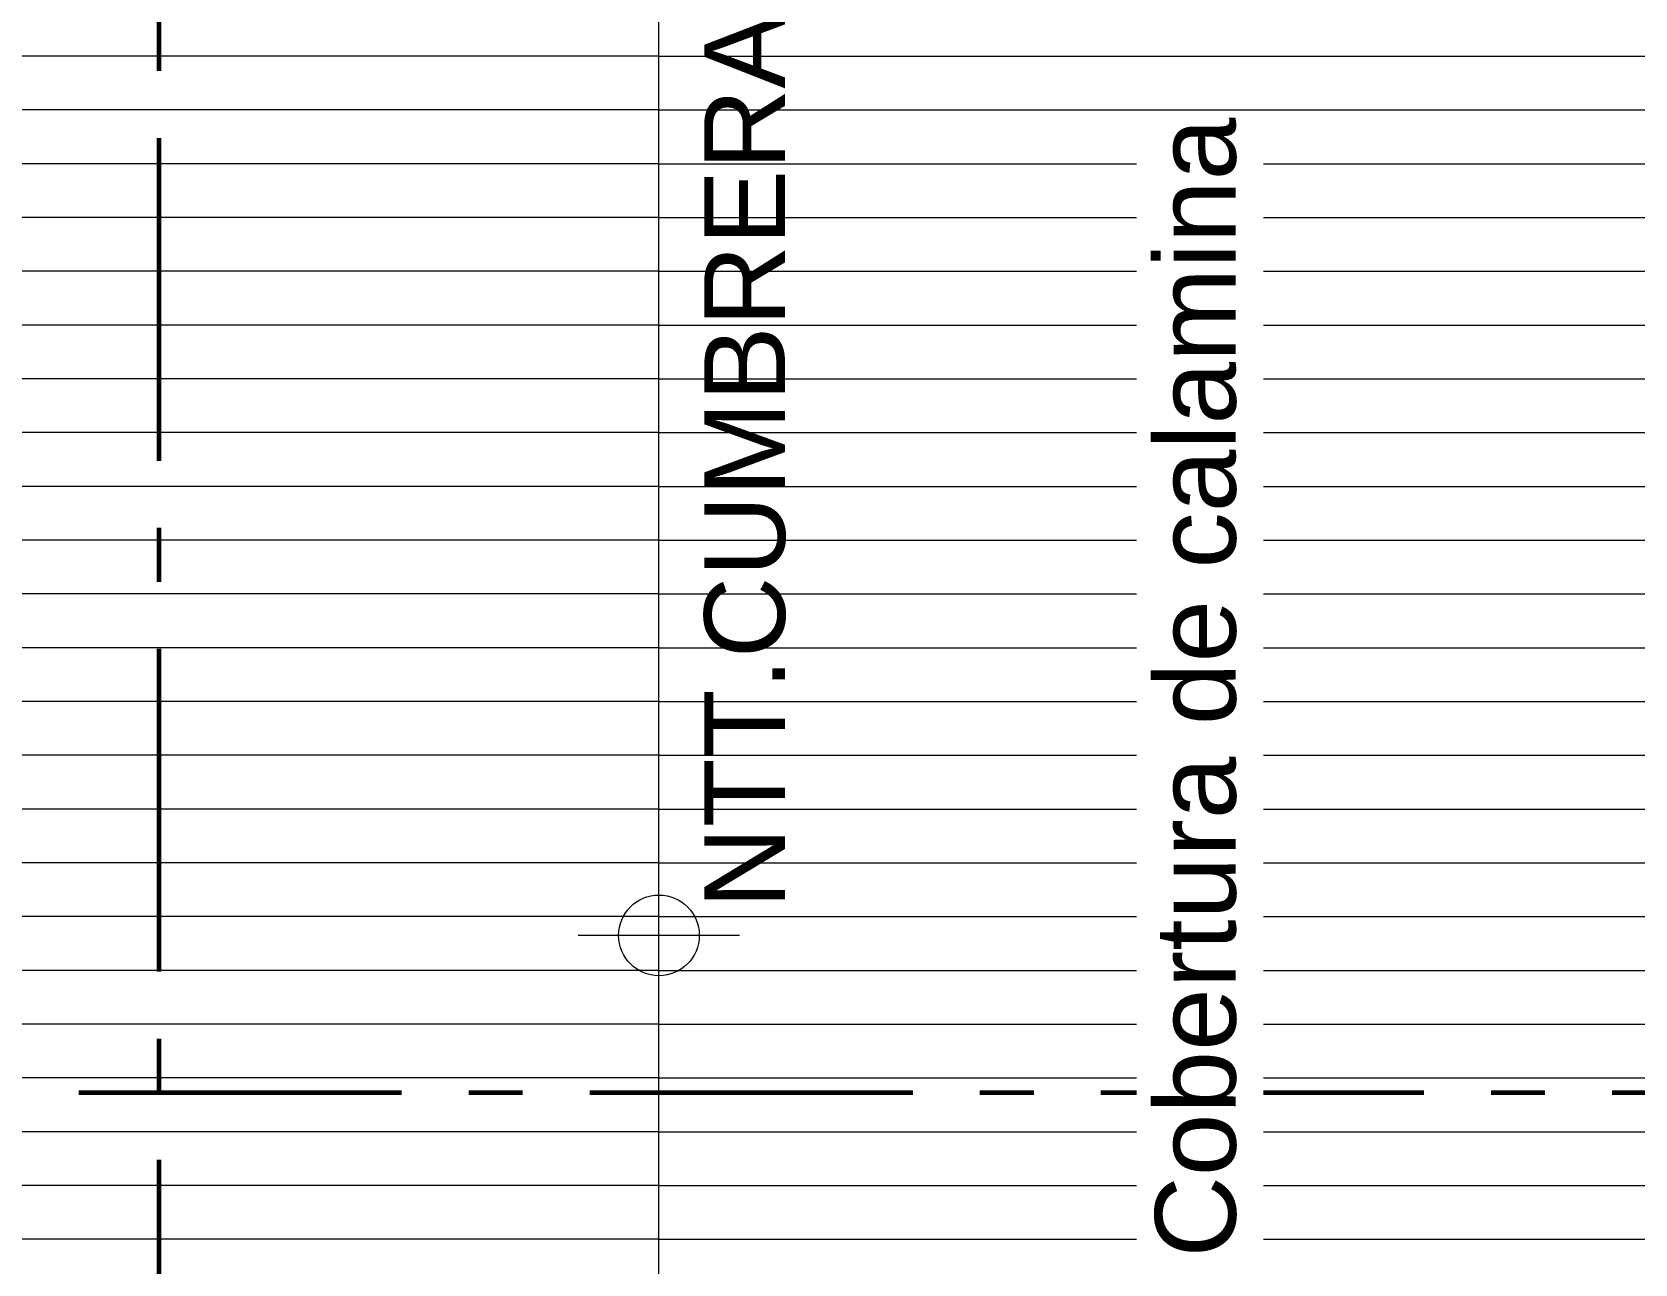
# Model space of a CAD drawing. Header units: metres. Extents: x 48 to 635, y -15 to 39.
# Drawn here: x 68.393 to 71.373, y 19.251 to 21.542 of the extents above; entities that cross this region are included whole.
import ezdxf

# ---------------------------------------------------------------- set-up
doc = ezdxf.new("R2010")
doc.units = ezdxf.units.M
doc.header["$MEASUREMENT"] = 0
doc.linetypes.add('Linea punta', pattern=[0.85, 0.6, -0.125, 0, -0.125])
doc.linetypes.add('Wipeout_Contour', pattern=[1, 0, -1])
for name, color, linetype in [('Annotation - Label', 7, 'Continuous'), ('Interior - Furniture', 7, 'Continuous'), ('Marker - Section', 7, 'Continuous'), ('Shell - Roof', 7, 'Continuous')]:
    doc.layers.add(name, color=color, linetype=linetype)
doc.styles.add('GENERATED_STYLE_1', font='')
doc.styles.get('GENERATED_STYLE_1').set_extended_font_data('Arial')

# ---------------------------------------------------------------- blocks, each defined once
blk = doc.blocks.new('*X21')
at = {"layer": 'Shell - Roof', "color": 23, "linetype": 'Continuous', "lineweight": 13, "true_color": 0xbf8080}
for p, q in [((68.4756, 21.4974), (68.2342, 21.4974)), ((68.4756, 21.4974), (68.2342, 21.4974)), ((68.7171, 21.4974), (68.4756, 21.4974)), ((68.7171, 21.4974), (68.4756, 21.4974)), ((68.9585, 21.4974), (68.7171, 21.4974)), ((68.9585, 21.4974), (68.7171, 21.4974)), ((69.1999, 21.4974), (68.9585, 21.4974)), ((69.1999, 21.4974), (68.9585, 21.4974)), ((69.4413, 21.4974), (69.1999, 21.4974)), ((69.4413, 21.4974), (69.1999, 21.4974)), ((69.5585, 21.4974), (69.4413, 21.4974)), ((69.5585, 21.4974), (69.4413, 21.4974)), ((68.4756, 21.3974), (68.2342, 21.3974)), ((68.4756, 21.3974), (68.2342, 21.3974)), ((68.7171, 21.3974), (68.4756, 21.3974)), ((68.7171, 21.3974), (68.4756, 21.3974)), ((68.9585, 21.3974), (68.7171, 21.3974)), ((68.9585, 21.3974), (68.7171, 21.3974)), ((69.1999, 21.3974), (68.9585, 21.3974)), ((69.1999, 21.3974), (68.9585, 21.3974)), ((69.4413, 21.3974), (69.1999, 21.3974)), ((69.4413, 21.3974), (69.1999, 21.3974)), ((69.5585, 21.3974), (69.4413, 21.3974)), ((69.5585, 21.3974), (69.4413, 21.3974)), ((68.4756, 21.2974), (68.2342, 21.2974)), ((68.4756, 21.2974), (68.2342, 21.2974)), ((68.7171, 21.2974), (68.4756, 21.2974)), ((68.7171, 21.2974), (68.4756, 21.2974)), ((68.9585, 21.2974), (68.7171, 21.2974)), ((68.9585, 21.2974), (68.7171, 21.2974)), ((69.1999, 21.2974), (68.9585, 21.2974)), ((69.1999, 21.2974), (68.9585, 21.2974)), ((69.4413, 21.2974), (69.1999, 21.2974)), ((69.4413, 21.2974), (69.1999, 21.2974)), ((69.5585, 21.2974), (69.4413, 21.2974)), ((69.5585, 21.2974), (69.4413, 21.2974)), ((68.4756, 21.1974), (68.2342, 21.1974)), ((68.4756, 21.1974), (68.2342, 21.1974)), ((68.7171, 21.1974), (68.4756, 21.1974)), ((68.7171, 21.1974), (68.4756, 21.1974)), ((68.9585, 21.1974), (68.7171, 21.1974)), ((68.9585, 21.1974), (68.7171, 21.1974)), ((69.1999, 21.1974), (68.9585, 21.1974)), ((69.1999, 21.1974), (68.9585, 21.1974)), ((69.4413, 21.1974), (69.1999, 21.1974)), ((69.4413, 21.1974), (69.1999, 21.1974)), ((69.5585, 21.1974), (69.4413, 21.1974)), ((69.5585, 21.1974), (69.4413, 21.1974)), ((68.4756, 21.0974), (68.2342, 21.0974)), ((68.4756, 21.0974), (68.2342, 21.0974)), ((68.7171, 21.0974), (68.4756, 21.0974)), ((68.7171, 21.0974), (68.4756, 21.0974)), ((68.9585, 21.0974), (68.7171, 21.0974)), ((68.9585, 21.0974), (68.7171, 21.0974)), ((69.1999, 21.0974), (68.9585, 21.0974)), ((69.1999, 21.0974), (68.9585, 21.0974)), ((69.4413, 21.0974), (69.1999, 21.0974)), ((69.4413, 21.0974), (69.1999, 21.0974)), ((69.5585, 21.0974), (69.4413, 21.0974)), ((69.5585, 21.0974), (69.4413, 21.0974)), ((68.4756, 20.9974), (68.2342, 20.9974)), ((68.4756, 20.9974), (68.2342, 20.9974)), ((68.7171, 20.9974), (68.4756, 20.9974)), ((68.7171, 20.9974), (68.4756, 20.9974)), ((68.9585, 20.9974), (68.7171, 20.9974)), ((68.9585, 20.9974), (68.7171, 20.9974)), ((69.1999, 20.9974), (68.9585, 20.9974)), ((69.1999, 20.9974), (68.9585, 20.9974)), ((69.4413, 20.9974), (69.1999, 20.9974)), ((69.4413, 20.9974), (69.1999, 20.9974)), ((69.5585, 20.9974), (69.4413, 20.9974)), ((69.5585, 20.9974), (69.4413, 20.9974)), ((68.4756, 20.8974), (68.2342, 20.8974)), ((68.4756, 20.8974), (68.2342, 20.8974)), ((68.7171, 20.8974), (68.4756, 20.8974)), ((68.7171, 20.8974), (68.4756, 20.8974)), ((68.9585, 20.8974), (68.7171, 20.8974)), ((68.9585, 20.8974), (68.7171, 20.8974)), ((69.1999, 20.8974), (68.9585, 20.8974)), ((69.1999, 20.8974), (68.9585, 20.8974)), ((69.4413, 20.8974), (69.1999, 20.8974)), ((69.4413, 20.8974), (69.1999, 20.8974)), ((69.5585, 20.8974), (69.4413, 20.8974)), ((69.5585, 20.8974), (69.4413, 20.8974)), ((68.4756, 20.7974), (68.2342, 20.7974)), ((68.4756, 20.7974), (68.2342, 20.7974)), ((68.7171, 20.7974), (68.4756, 20.7974)), ((68.7171, 20.7974), (68.4756, 20.7974)), ((68.9585, 20.7974), (68.7171, 20.7974)), ((68.9585, 20.7974), (68.7171, 20.7974)), ((69.1999, 20.7974), (68.9585, 20.7974)), ((69.1999, 20.7974), (68.9585, 20.7974)), ((69.4413, 20.7974), (69.1999, 20.7974)), ((69.4413, 20.7974), (69.1999, 20.7974)), ((69.5585, 20.7974), (69.4413, 20.7974)), ((69.5585, 20.7974), (69.4413, 20.7974)), ((68.4756, 20.6974), (68.2342, 20.6974)), ((68.4756, 20.6974), (68.2342, 20.6974)), ((68.7171, 20.6974), (68.4756, 20.6974)), ((68.7171, 20.6974), (68.4756, 20.6974)), ((68.9585, 20.6974), (68.7171, 20.6974)), ((68.9585, 20.6974), (68.7171, 20.6974)), ((69.1999, 20.6974), (68.9585, 20.6974)), ((69.1999, 20.6974), (68.9585, 20.6974)), ((69.4413, 20.6974), (69.1999, 20.6974)), ((69.4413, 20.6974), (69.1999, 20.6974)), ((69.5585, 20.6974), (69.4413, 20.6974)), ((69.5585, 20.6974), (69.4413, 20.6974)), ((68.4756, 20.5974), (68.2342, 20.5974)), ((68.4756, 20.5974), (68.2342, 20.5974)), ((68.7171, 20.5974), (68.4756, 20.5974)), ((68.7171, 20.5974), (68.4756, 20.5974)), ((68.9585, 20.5974), (68.7171, 20.5974)), ((68.9585, 20.5974), (68.7171, 20.5974)), ((69.1999, 20.5974), (68.9585, 20.5974)), ((69.1999, 20.5974), (68.9585, 20.5974)), ((69.4413, 20.5974), (69.1999, 20.5974)), ((69.4413, 20.5974), (69.1999, 20.5974)), ((69.5585, 20.5974), (69.4413, 20.5974)), ((69.5585, 20.5974), (69.4413, 20.5974)), ((68.4756, 20.4974), (68.2342, 20.4974)), ((68.4756, 20.4974), (68.2342, 20.4974)), ((68.7171, 20.4974), (68.4756, 20.4974)), ((68.7171, 20.4974), (68.4756, 20.4974)), ((68.9585, 20.4974), (68.7171, 20.4974)), ((68.9585, 20.4974), (68.7171, 20.4974)), ((69.1999, 20.4974), (68.9585, 20.4974)), ((69.1999, 20.4974), (68.9585, 20.4974)), ((69.4413, 20.4974), (69.1999, 20.4974)), ((69.4413, 20.4974), (69.1999, 20.4974)), ((69.5585, 20.4974), (69.4413, 20.4974)), ((69.5585, 20.4974), (69.4413, 20.4974)), ((68.4756, 20.3974), (68.2342, 20.3974)), ((68.4756, 20.3974), (68.2342, 20.3974)), ((68.7171, 20.3974), (68.4756, 20.3974)), ((68.7171, 20.3974), (68.4756, 20.3974)), ((68.9585, 20.3974), (68.7171, 20.3974)), ((68.9585, 20.3974), (68.7171, 20.3974)), ((69.1999, 20.3974), (68.9585, 20.3974)), ((69.1999, 20.3974), (68.9585, 20.3974)), ((69.4413, 20.3974), (69.1999, 20.3974)), ((69.4413, 20.3974), (69.1999, 20.3974)), ((69.5585, 20.3974), (69.4413, 20.3974)), ((69.5585, 20.3974), (69.4413, 20.3974)), ((68.4756, 20.2974), (68.2342, 20.2974)), ((68.4756, 20.2974), (68.2342, 20.2974)), ((68.7171, 20.2974), (68.4756, 20.2974)), ((68.7171, 20.2974), (68.4756, 20.2974)), ((68.9585, 20.2974), (68.7171, 20.2974)), ((68.9585, 20.2974), (68.7171, 20.2974)), ((69.1999, 20.2974), (68.9585, 20.2974)), ((69.1999, 20.2974), (68.9585, 20.2974)), ((69.4413, 20.2974), (69.1999, 20.2974)), ((69.4413, 20.2974), (69.1999, 20.2974)), ((69.5585, 20.2974), (69.4413, 20.2974)), ((69.5585, 20.2974), (69.4413, 20.2974)), ((68.4756, 20.1974), (68.2342, 20.1974)), ((68.4756, 20.1974), (68.2342, 20.1974)), ((68.7171, 20.1974), (68.4756, 20.1974)), ((68.7171, 20.1974), (68.4756, 20.1974)), ((68.9585, 20.1974), (68.7171, 20.1974)), ((68.9585, 20.1974), (68.7171, 20.1974)), ((69.1999, 20.1974), (68.9585, 20.1974)), ((69.1999, 20.1974), (68.9585, 20.1974)), ((69.4413, 20.1974), (69.1999, 20.1974)), ((69.4413, 20.1974), (69.1999, 20.1974)), ((69.5585, 20.1974), (69.4413, 20.1974)), ((69.5585, 20.1974), (69.4413, 20.1974)), ((68.4756, 20.0974), (68.2342, 20.0974)), ((68.4756, 20.0974), (68.2342, 20.0974)), ((68.7171, 20.0974), (68.4756, 20.0974)), ((68.7171, 20.0974), (68.4756, 20.0974)), ((68.9585, 20.0974), (68.7171, 20.0974)), ((68.9585, 20.0974), (68.7171, 20.0974)), ((69.1999, 20.0974), (68.9585, 20.0974)), ((69.1999, 20.0974), (68.9585, 20.0974)), ((69.4413, 20.0974), (69.1999, 20.0974)), ((69.4413, 20.0974), (69.1999, 20.0974)), ((69.5585, 20.0974), (69.4413, 20.0974)), ((69.5585, 20.0974), (69.4413, 20.0974)), ((68.4756, 19.9974), (68.2342, 19.9974)), ((68.4756, 19.9974), (68.2342, 19.9974)), ((68.7171, 19.9974), (68.4756, 19.9974)), ((68.7171, 19.9974), (68.4756, 19.9974)), ((68.9585, 19.9974), (68.7171, 19.9974)), ((68.9585, 19.9974), (68.7171, 19.9974)), ((69.1999, 19.9974), (68.9585, 19.9974)), ((69.1999, 19.9974), (68.9585, 19.9974)), ((69.4413, 19.9974), (69.1999, 19.9974)), ((69.4413, 19.9974), (69.1999, 19.9974)), ((69.5585, 19.9974), (69.4413, 19.9974)), ((69.5585, 19.9974), (69.4413, 19.9974)), ((68.4756, 19.8974), (68.2342, 19.8974)), ((68.4756, 19.8974), (68.2342, 19.8974)), ((68.7171, 19.8974), (68.4756, 19.8974)), ((68.7171, 19.8974), (68.4756, 19.8974)), ((68.9585, 19.8974), (68.7171, 19.8974)), ((68.9585, 19.8974), (68.7171, 19.8974)), ((69.1999, 19.8974), (68.9585, 19.8974)), ((69.1999, 19.8974), (68.9585, 19.8974)), ((69.4413, 19.8974), (69.1999, 19.8974)), ((69.4413, 19.8974), (69.1999, 19.8974)), ((69.5585, 19.8974), (69.4413, 19.8974)), ((69.5585, 19.8974), (69.4413, 19.8974)), ((68.4756, 19.7974), (68.2342, 19.7974)), ((68.4756, 19.7974), (68.2342, 19.7974)), ((68.7171, 19.7974), (68.4756, 19.7974)), ((68.7171, 19.7974), (68.4756, 19.7974)), ((68.9585, 19.7974), (68.7171, 19.7974)), ((68.9585, 19.7974), (68.7171, 19.7974)), ((69.1999, 19.7974), (68.9585, 19.7974)), ((69.1999, 19.7974), (68.9585, 19.7974)), ((69.4413, 19.7974), (69.1999, 19.7974)), ((69.4413, 19.7974), (69.1999, 19.7974)), ((69.5585, 19.7974), (69.4413, 19.7974)), ((69.5585, 19.7974), (69.4413, 19.7974)), ((68.4756, 19.6974), (68.2342, 19.6974)), ((68.4756, 19.6974), (68.2342, 19.6974)), ((68.7171, 19.6974), (68.4756, 19.6974)), ((68.7171, 19.6974), (68.4756, 19.6974)), ((68.9585, 19.6974), (68.7171, 19.6974)), ((68.9585, 19.6974), (68.7171, 19.6974)), ((69.1999, 19.6974), (68.9585, 19.6974)), ((69.1999, 19.6974), (68.9585, 19.6974)), ((69.4413, 19.6974), (69.1999, 19.6974)), ((69.4413, 19.6974), (69.1999, 19.6974)), ((69.5585, 19.6974), (69.4413, 19.6974)), ((69.5585, 19.6974), (69.4413, 19.6974)), ((68.4756, 19.5974), (68.2342, 19.5974)), ((68.4756, 19.5974), (68.2342, 19.5974)), ((68.7171, 19.5974), (68.4756, 19.5974)), ((68.7171, 19.5974), (68.4756, 19.5974)), ((68.9585, 19.5974), (68.7171, 19.5974)), ((68.9585, 19.5974), (68.7171, 19.5974)), ((69.1999, 19.5974), (68.9585, 19.5974)), ((69.1999, 19.5974), (68.9585, 19.5974)), ((69.4413, 19.5974), (69.1999, 19.5974)), ((69.4413, 19.5974), (69.1999, 19.5974)), ((69.5585, 19.5974), (69.4413, 19.5974)), ((69.5585, 19.5974), (69.4413, 19.5974)), ((68.4756, 19.4974), (68.2342, 19.4974)), ((68.4756, 19.4974), (68.2342, 19.4974)), ((68.7171, 19.4974), (68.4756, 19.4974)), ((68.7171, 19.4974), (68.4756, 19.4974)), ((68.9585, 19.4974), (68.7171, 19.4974)), ((68.9585, 19.4974), (68.7171, 19.4974)), ((69.1999, 19.4974), (68.9585, 19.4974)), ((69.1999, 19.4974), (68.9585, 19.4974)), ((69.4413, 19.4974), (69.1999, 19.4974)), ((69.4413, 19.4974), (69.1999, 19.4974)), ((69.5585, 19.4974), (69.4413, 19.4974)), ((69.5585, 19.4974), (69.4413, 19.4974)), ((68.4756, 19.3974), (68.2342, 19.3974)), ((68.4756, 19.3974), (68.2342, 19.3974)), ((68.7171, 19.3974), (68.4756, 19.3974)), ((68.7171, 19.3974), (68.4756, 19.3974)), ((68.9585, 19.3974), (68.7171, 19.3974)), ((68.9585, 19.3974), (68.7171, 19.3974)), ((69.1999, 19.3974), (68.9585, 19.3974)), ((69.1999, 19.3974), (68.9585, 19.3974)), ((69.4413, 19.3974), (69.1999, 19.3974)), ((69.4413, 19.3974), (69.1999, 19.3974)), ((69.5585, 19.3974), (69.4413, 19.3974)), ((69.5585, 19.3974), (69.4413, 19.3974)), ((68.4756, 19.2974), (68.2342, 19.2974)), ((68.4756, 19.2974), (68.2342, 19.2974)), ((68.7171, 19.2974), (68.4756, 19.2974)), ((68.7171, 19.2974), (68.4756, 19.2974)), ((68.9585, 19.2974), (68.7171, 19.2974)), ((68.9585, 19.2974), (68.7171, 19.2974)), ((69.1999, 19.2974), (68.9585, 19.2974)), ((69.1999, 19.2974), (68.9585, 19.2974)), ((69.4413, 19.2974), (69.1999, 19.2974)), ((69.4413, 19.2974), (69.1999, 19.2974)), ((69.5585, 19.2974), (69.4413, 19.2974)), ((69.5585, 19.2974), (69.4413, 19.2974))]:
    blk.add_line(p, q, dxfattribs=at)
blk = doc.blocks.new('*X22')
at = {"layer": 'Shell - Roof', "color": 23, "linetype": 'Continuous', "lineweight": 13, "true_color": 0xbf8080}
for p, q in [((69.5585, 21.4974), (69.6827, 21.4974)), ((69.5585, 21.4974), (69.6827, 21.4974)), ((69.6827, 21.4974), (69.9242, 21.4974)), ((69.6827, 21.4974), (69.9242, 21.4974)), ((69.9242, 21.4974), (70.1656, 21.4974)), ((69.9242, 21.4974), (70.1656, 21.4974)), ((70.1656, 21.4974), (70.407, 21.4974)), ((70.1656, 21.4974), (70.407, 21.4974)), ((70.407, 21.4974), (70.6484, 21.4974)), ((70.407, 21.4974), (70.6484, 21.4974)), ((70.6484, 21.4974), (70.8898, 21.4974)), ((70.6484, 21.4974), (70.8898, 21.4974)), ((70.8898, 21.4974), (71.1313, 21.4974)), ((70.8898, 21.4974), (71.1313, 21.4974)), ((71.1313, 21.4974), (71.3727, 21.4974)), ((71.1313, 21.4974), (71.3727, 21.4974)), ((71.3727, 21.4974), (71.6141, 21.4974)), ((71.3727, 21.4974), (71.6141, 21.4974)), ((69.5585, 21.3974), (69.6827, 21.3974)), ((69.5585, 21.3974), (69.6827, 21.3974)), ((69.6827, 21.3974), (69.9242, 21.3974)), ((69.6827, 21.3974), (69.9242, 21.3974)), ((69.9242, 21.3974), (70.1656, 21.3974)), ((69.9242, 21.3974), (70.1656, 21.3974)), ((70.1656, 21.3974), (70.407, 21.3974)), ((70.1656, 21.3974), (70.407, 21.3974)), ((70.407, 21.3974), (70.6484, 21.3974)), ((70.407, 21.3974), (70.6484, 21.3974)), ((70.6484, 21.3974), (70.8898, 21.3974)), ((70.6484, 21.3974), (70.8898, 21.3974)), ((70.8898, 21.3974), (71.1313, 21.3974)), ((70.8898, 21.3974), (71.1313, 21.3974)), ((71.1313, 21.3974), (71.3727, 21.3974)), ((71.1313, 21.3974), (71.3727, 21.3974)), ((71.3727, 21.3974), (71.6141, 21.3974)), ((71.3727, 21.3974), (71.6141, 21.3974)), ((69.5585, 21.2974), (69.6827, 21.2974)), ((69.5585, 21.2974), (69.6827, 21.2974)), ((69.6827, 21.2974), (69.9242, 21.2974)), ((69.6827, 21.2974), (69.9242, 21.2974)), ((69.9242, 21.2974), (70.1656, 21.2974)), ((69.9242, 21.2974), (70.1656, 21.2974)), ((70.1656, 21.2974), (70.407, 21.2974)), ((70.1656, 21.2974), (70.407, 21.2974)), ((70.407, 21.2974), (70.6484, 21.2974)), ((70.407, 21.2974), (70.6484, 21.2974)), ((70.6484, 21.2974), (70.8898, 21.2974)), ((70.6484, 21.2974), (70.8898, 21.2974)), ((70.8898, 21.2974), (71.1313, 21.2974)), ((70.8898, 21.2974), (71.1313, 21.2974)), ((71.1313, 21.2974), (71.3727, 21.2974)), ((71.1313, 21.2974), (71.3727, 21.2974)), ((71.3727, 21.2974), (71.6141, 21.2974)), ((71.3727, 21.2974), (71.6141, 21.2974)), ((69.5585, 21.1974), (69.6827, 21.1974)), ((69.5585, 21.1974), (69.6827, 21.1974)), ((69.6827, 21.1974), (69.9242, 21.1974)), ((69.6827, 21.1974), (69.9242, 21.1974)), ((69.9242, 21.1974), (70.1656, 21.1974)), ((69.9242, 21.1974), (70.1656, 21.1974)), ((70.1656, 21.1974), (70.407, 21.1974)), ((70.1656, 21.1974), (70.407, 21.1974)), ((70.407, 21.1974), (70.6484, 21.1974)), ((70.407, 21.1974), (70.6484, 21.1974)), ((70.6484, 21.1974), (70.8898, 21.1974)), ((70.6484, 21.1974), (70.8898, 21.1974)), ((70.8898, 21.1974), (71.1313, 21.1974)), ((70.8898, 21.1974), (71.1313, 21.1974)), ((71.1313, 21.1974), (71.3727, 21.1974)), ((71.1313, 21.1974), (71.3727, 21.1974)), ((71.3727, 21.1974), (71.6141, 21.1974)), ((71.3727, 21.1974), (71.6141, 21.1974)), ((69.5585, 21.0974), (69.6827, 21.0974)), ((69.5585, 21.0974), (69.6827, 21.0974)), ((69.6827, 21.0974), (69.9242, 21.0974)), ((69.6827, 21.0974), (69.9242, 21.0974)), ((69.9242, 21.0974), (70.1656, 21.0974)), ((69.9242, 21.0974), (70.1656, 21.0974)), ((70.1656, 21.0974), (70.407, 21.0974)), ((70.1656, 21.0974), (70.407, 21.0974)), ((70.407, 21.0974), (70.6484, 21.0974)), ((70.407, 21.0974), (70.6484, 21.0974)), ((70.6484, 21.0974), (70.8898, 21.0974)), ((70.6484, 21.0974), (70.8898, 21.0974)), ((70.8898, 21.0974), (71.1313, 21.0974)), ((70.8898, 21.0974), (71.1313, 21.0974)), ((71.1313, 21.0974), (71.3727, 21.0974)), ((71.1313, 21.0974), (71.3727, 21.0974)), ((71.3727, 21.0974), (71.6141, 21.0974)), ((71.3727, 21.0974), (71.6141, 21.0974)), ((69.5585, 20.9974), (69.6827, 20.9974)), ((69.5585, 20.9974), (69.6827, 20.9974)), ((69.6827, 20.9974), (69.9242, 20.9974)), ((69.6827, 20.9974), (69.9242, 20.9974)), ((69.9242, 20.9974), (70.1656, 20.9974)), ((69.9242, 20.9974), (70.1656, 20.9974)), ((70.1656, 20.9974), (70.407, 20.9974)), ((70.1656, 20.9974), (70.407, 20.9974)), ((70.407, 20.9974), (70.6484, 20.9974)), ((70.407, 20.9974), (70.6484, 20.9974)), ((70.6484, 20.9974), (70.8898, 20.9974)), ((70.6484, 20.9974), (70.8898, 20.9974)), ((70.8898, 20.9974), (71.1313, 20.9974)), ((70.8898, 20.9974), (71.1313, 20.9974)), ((71.1313, 20.9974), (71.3727, 20.9974)), ((71.1313, 20.9974), (71.3727, 20.9974)), ((71.3727, 20.9974), (71.6141, 20.9974)), ((71.3727, 20.9974), (71.6141, 20.9974)), ((69.5585, 20.8974), (69.6827, 20.8974)), ((69.5585, 20.8974), (69.6827, 20.8974)), ((69.6827, 20.8974), (69.9242, 20.8974)), ((69.6827, 20.8974), (69.9242, 20.8974)), ((69.9242, 20.8974), (70.1656, 20.8974)), ((69.9242, 20.8974), (70.1656, 20.8974)), ((70.1656, 20.8974), (70.407, 20.8974)), ((70.1656, 20.8974), (70.407, 20.8974)), ((70.407, 20.8974), (70.6484, 20.8974)), ((70.407, 20.8974), (70.6484, 20.8974)), ((70.6484, 20.8974), (70.8898, 20.8974)), ((70.6484, 20.8974), (70.8898, 20.8974)), ((70.8898, 20.8974), (71.1313, 20.8974)), ((70.8898, 20.8974), (71.1313, 20.8974)), ((71.1313, 20.8974), (71.3727, 20.8974)), ((71.1313, 20.8974), (71.3727, 20.8974)), ((71.3727, 20.8974), (71.6141, 20.8974)), ((71.3727, 20.8974), (71.6141, 20.8974)), ((69.5585, 20.7974), (69.6827, 20.7974)), ((69.5585, 20.7974), (69.6827, 20.7974)), ((69.6827, 20.7974), (69.9242, 20.7974)), ((69.6827, 20.7974), (69.9242, 20.7974)), ((69.9242, 20.7974), (70.1656, 20.7974)), ((69.9242, 20.7974), (70.1656, 20.7974)), ((70.1656, 20.7974), (70.407, 20.7974)), ((70.1656, 20.7974), (70.407, 20.7974)), ((70.407, 20.7974), (70.6484, 20.7974)), ((70.407, 20.7974), (70.6484, 20.7974)), ((70.6484, 20.7974), (70.8898, 20.7974)), ((70.6484, 20.7974), (70.8898, 20.7974)), ((70.8898, 20.7974), (71.1313, 20.7974)), ((70.8898, 20.7974), (71.1313, 20.7974)), ((71.1313, 20.7974), (71.3727, 20.7974)), ((71.1313, 20.7974), (71.3727, 20.7974)), ((71.3727, 20.7974), (71.6141, 20.7974)), ((71.3727, 20.7974), (71.6141, 20.7974)), ((69.5585, 20.6974), (69.6827, 20.6974)), ((69.5585, 20.6974), (69.6827, 20.6974)), ((69.6827, 20.6974), (69.9242, 20.6974)), ((69.6827, 20.6974), (69.9242, 20.6974)), ((69.9242, 20.6974), (70.1656, 20.6974)), ((69.9242, 20.6974), (70.1656, 20.6974)), ((70.1656, 20.6974), (70.407, 20.6974)), ((70.1656, 20.6974), (70.407, 20.6974)), ((70.407, 20.6974), (70.6484, 20.6974)), ((70.407, 20.6974), (70.6484, 20.6974)), ((70.6484, 20.6974), (70.8898, 20.6974)), ((70.6484, 20.6974), (70.8898, 20.6974)), ((70.8898, 20.6974), (71.1313, 20.6974)), ((70.8898, 20.6974), (71.1313, 20.6974)), ((71.1313, 20.6974), (71.3727, 20.6974)), ((71.1313, 20.6974), (71.3727, 20.6974)), ((71.3727, 20.6974), (71.6141, 20.6974)), ((71.3727, 20.6974), (71.6141, 20.6974)), ((69.5585, 20.5974), (69.6827, 20.5974)), ((69.5585, 20.5974), (69.6827, 20.5974)), ((69.6827, 20.5974), (69.9242, 20.5974)), ((69.6827, 20.5974), (69.9242, 20.5974)), ((69.9242, 20.5974), (70.1656, 20.5974)), ((69.9242, 20.5974), (70.1656, 20.5974)), ((70.1656, 20.5974), (70.407, 20.5974)), ((70.1656, 20.5974), (70.407, 20.5974)), ((70.407, 20.5974), (70.6484, 20.5974)), ((70.407, 20.5974), (70.6484, 20.5974)), ((70.6484, 20.5974), (70.8898, 20.5974)), ((70.6484, 20.5974), (70.8898, 20.5974)), ((70.8898, 20.5974), (71.1313, 20.5974)), ((70.8898, 20.5974), (71.1313, 20.5974)), ((71.1313, 20.5974), (71.3727, 20.5974)), ((71.1313, 20.5974), (71.3727, 20.5974)), ((71.3727, 20.5974), (71.6141, 20.5974)), ((71.3727, 20.5974), (71.6141, 20.5974)), ((69.5585, 20.4974), (69.6827, 20.4974)), ((69.5585, 20.4974), (69.6827, 20.4974)), ((69.6827, 20.4974), (69.9242, 20.4974)), ((69.6827, 20.4974), (69.9242, 20.4974)), ((69.9242, 20.4974), (70.1656, 20.4974)), ((69.9242, 20.4974), (70.1656, 20.4974)), ((70.1656, 20.4974), (70.407, 20.4974)), ((70.1656, 20.4974), (70.407, 20.4974)), ((70.407, 20.4974), (70.6484, 20.4974)), ((70.407, 20.4974), (70.6484, 20.4974)), ((70.6484, 20.4974), (70.8898, 20.4974)), ((70.6484, 20.4974), (70.8898, 20.4974)), ((70.8898, 20.4974), (71.1313, 20.4974)), ((70.8898, 20.4974), (71.1313, 20.4974)), ((71.1313, 20.4974), (71.3727, 20.4974)), ((71.1313, 20.4974), (71.3727, 20.4974)), ((71.3727, 20.4974), (71.6141, 20.4974)), ((71.3727, 20.4974), (71.6141, 20.4974)), ((69.5585, 20.3974), (69.6827, 20.3974)), ((69.5585, 20.3974), (69.6827, 20.3974)), ((69.6827, 20.3974), (69.9242, 20.3974)), ((69.6827, 20.3974), (69.9242, 20.3974)), ((69.9242, 20.3974), (70.1656, 20.3974)), ((69.9242, 20.3974), (70.1656, 20.3974)), ((70.1656, 20.3974), (70.407, 20.3974)), ((70.1656, 20.3974), (70.407, 20.3974)), ((70.407, 20.3974), (70.6484, 20.3974)), ((70.407, 20.3974), (70.6484, 20.3974)), ((70.6484, 20.3974), (70.8898, 20.3974)), ((70.6484, 20.3974), (70.8898, 20.3974)), ((70.8898, 20.3974), (71.1313, 20.3974)), ((70.8898, 20.3974), (71.1313, 20.3974)), ((71.1313, 20.3974), (71.3727, 20.3974)), ((71.1313, 20.3974), (71.3727, 20.3974)), ((71.3727, 20.3974), (71.6141, 20.3974)), ((71.3727, 20.3974), (71.6141, 20.3974)), ((69.5585, 20.2974), (69.6827, 20.2974)), ((69.5585, 20.2974), (69.6827, 20.2974)), ((69.6827, 20.2974), (69.9242, 20.2974)), ((69.6827, 20.2974), (69.9242, 20.2974)), ((69.9242, 20.2974), (70.1656, 20.2974)), ((69.9242, 20.2974), (70.1656, 20.2974)), ((70.1656, 20.2974), (70.407, 20.2974)), ((70.1656, 20.2974), (70.407, 20.2974)), ((70.407, 20.2974), (70.6484, 20.2974)), ((70.407, 20.2974), (70.6484, 20.2974)), ((70.6484, 20.2974), (70.8898, 20.2974)), ((70.6484, 20.2974), (70.8898, 20.2974)), ((70.8898, 20.2974), (71.1313, 20.2974)), ((70.8898, 20.2974), (71.1313, 20.2974)), ((71.1313, 20.2974), (71.3727, 20.2974)), ((71.1313, 20.2974), (71.3727, 20.2974)), ((71.3727, 20.2974), (71.6141, 20.2974)), ((71.3727, 20.2974), (71.6141, 20.2974)), ((69.5585, 20.1974), (69.6827, 20.1974)), ((69.5585, 20.1974), (69.6827, 20.1974)), ((69.6827, 20.1974), (69.9242, 20.1974)), ((69.6827, 20.1974), (69.9242, 20.1974)), ((69.9242, 20.1974), (70.1656, 20.1974)), ((69.9242, 20.1974), (70.1656, 20.1974)), ((70.1656, 20.1974), (70.407, 20.1974)), ((70.1656, 20.1974), (70.407, 20.1974)), ((70.407, 20.1974), (70.6484, 20.1974)), ((70.407, 20.1974), (70.6484, 20.1974)), ((70.6484, 20.1974), (70.8898, 20.1974)), ((70.6484, 20.1974), (70.8898, 20.1974)), ((70.8898, 20.1974), (71.1313, 20.1974)), ((70.8898, 20.1974), (71.1313, 20.1974)), ((71.1313, 20.1974), (71.3727, 20.1974)), ((71.1313, 20.1974), (71.3727, 20.1974)), ((71.3727, 20.1974), (71.6141, 20.1974)), ((71.3727, 20.1974), (71.6141, 20.1974)), ((69.5585, 20.0974), (69.6827, 20.0974)), ((69.5585, 20.0974), (69.6827, 20.0974)), ((69.6827, 20.0974), (69.9242, 20.0974)), ((69.6827, 20.0974), (69.9242, 20.0974)), ((69.9242, 20.0974), (70.1656, 20.0974)), ((69.9242, 20.0974), (70.1656, 20.0974)), ((70.1656, 20.0974), (70.407, 20.0974)), ((70.1656, 20.0974), (70.407, 20.0974)), ((70.407, 20.0974), (70.6484, 20.0974)), ((70.407, 20.0974), (70.6484, 20.0974)), ((70.6484, 20.0974), (70.8898, 20.0974)), ((70.6484, 20.0974), (70.8898, 20.0974)), ((70.8898, 20.0974), (71.1313, 20.0974)), ((70.8898, 20.0974), (71.1313, 20.0974)), ((71.1313, 20.0974), (71.3727, 20.0974)), ((71.1313, 20.0974), (71.3727, 20.0974)), ((71.3727, 20.0974), (71.6141, 20.0974)), ((71.3727, 20.0974), (71.6141, 20.0974)), ((69.5585, 19.9974), (69.6827, 19.9974)), ((69.5585, 19.9974), (69.6827, 19.9974)), ((69.6827, 19.9974), (69.9242, 19.9974)), ((69.6827, 19.9974), (69.9242, 19.9974)), ((69.9242, 19.9974), (70.1656, 19.9974)), ((69.9242, 19.9974), (70.1656, 19.9974)), ((70.1656, 19.9974), (70.407, 19.9974)), ((70.1656, 19.9974), (70.407, 19.9974)), ((70.407, 19.9974), (70.6484, 19.9974)), ((70.407, 19.9974), (70.6484, 19.9974)), ((70.6484, 19.9974), (70.8898, 19.9974)), ((70.6484, 19.9974), (70.8898, 19.9974)), ((70.8898, 19.9974), (71.1313, 19.9974)), ((70.8898, 19.9974), (71.1313, 19.9974)), ((71.1313, 19.9974), (71.3727, 19.9974)), ((71.1313, 19.9974), (71.3727, 19.9974)), ((71.3727, 19.9974), (71.6141, 19.9974)), ((71.3727, 19.9974), (71.6141, 19.9974)), ((69.5585, 19.8974), (69.6827, 19.8974)), ((69.5585, 19.8974), (69.6827, 19.8974)), ((69.6827, 19.8974), (69.9242, 19.8974)), ((69.6827, 19.8974), (69.9242, 19.8974)), ((69.9242, 19.8974), (70.1656, 19.8974)), ((69.9242, 19.8974), (70.1656, 19.8974)), ((70.1656, 19.8974), (70.407, 19.8974)), ((70.1656, 19.8974), (70.407, 19.8974)), ((70.407, 19.8974), (70.6484, 19.8974)), ((70.407, 19.8974), (70.6484, 19.8974)), ((70.6484, 19.8974), (70.8898, 19.8974)), ((70.6484, 19.8974), (70.8898, 19.8974)), ((70.8898, 19.8974), (71.1313, 19.8974)), ((70.8898, 19.8974), (71.1313, 19.8974)), ((71.1313, 19.8974), (71.3727, 19.8974)), ((71.1313, 19.8974), (71.3727, 19.8974)), ((71.3727, 19.8974), (71.6141, 19.8974)), ((71.3727, 19.8974), (71.6141, 19.8974)), ((69.5585, 19.7974), (69.6827, 19.7974)), ((69.5585, 19.7974), (69.6827, 19.7974)), ((69.6827, 19.7974), (69.9242, 19.7974)), ((69.6827, 19.7974), (69.9242, 19.7974)), ((69.9242, 19.7974), (70.1656, 19.7974)), ((69.9242, 19.7974), (70.1656, 19.7974)), ((70.1656, 19.7974), (70.407, 19.7974)), ((70.1656, 19.7974), (70.407, 19.7974)), ((70.407, 19.7974), (70.6484, 19.7974)), ((70.407, 19.7974), (70.6484, 19.7974)), ((70.6484, 19.7974), (70.8898, 19.7974)), ((70.6484, 19.7974), (70.8898, 19.7974)), ((70.8898, 19.7974), (71.1313, 19.7974)), ((70.8898, 19.7974), (71.1313, 19.7974)), ((71.1313, 19.7974), (71.3727, 19.7974)), ((71.1313, 19.7974), (71.3727, 19.7974)), ((71.3727, 19.7974), (71.6141, 19.7974)), ((71.3727, 19.7974), (71.6141, 19.7974)), ((69.5585, 19.6974), (69.6827, 19.6974)), ((69.5585, 19.6974), (69.6827, 19.6974)), ((69.6827, 19.6974), (69.9242, 19.6974)), ((69.6827, 19.6974), (69.9242, 19.6974)), ((69.9242, 19.6974), (70.1656, 19.6974)), ((69.9242, 19.6974), (70.1656, 19.6974)), ((70.1656, 19.6974), (70.407, 19.6974)), ((70.1656, 19.6974), (70.407, 19.6974)), ((70.407, 19.6974), (70.6484, 19.6974)), ((70.407, 19.6974), (70.6484, 19.6974)), ((70.6484, 19.6974), (70.8898, 19.6974)), ((70.6484, 19.6974), (70.8898, 19.6974)), ((70.8898, 19.6974), (71.1313, 19.6974)), ((70.8898, 19.6974), (71.1313, 19.6974)), ((71.1313, 19.6974), (71.3727, 19.6974)), ((71.1313, 19.6974), (71.3727, 19.6974)), ((71.3727, 19.6974), (71.6141, 19.6974)), ((71.3727, 19.6974), (71.6141, 19.6974)), ((69.5585, 19.5974), (69.6827, 19.5974)), ((69.5585, 19.5974), (69.6827, 19.5974)), ((69.6827, 19.5974), (69.9242, 19.5974)), ((69.6827, 19.5974), (69.9242, 19.5974)), ((69.9242, 19.5974), (70.1656, 19.5974)), ((69.9242, 19.5974), (70.1656, 19.5974)), ((70.1656, 19.5974), (70.407, 19.5974)), ((70.1656, 19.5974), (70.407, 19.5974)), ((70.407, 19.5974), (70.6484, 19.5974)), ((70.407, 19.5974), (70.6484, 19.5974)), ((70.6484, 19.5974), (70.8898, 19.5974)), ((70.6484, 19.5974), (70.8898, 19.5974)), ((70.8898, 19.5974), (71.1313, 19.5974)), ((70.8898, 19.5974), (71.1313, 19.5974)), ((71.1313, 19.5974), (71.3727, 19.5974)), ((71.1313, 19.5974), (71.3727, 19.5974)), ((71.3727, 19.5974), (71.6141, 19.5974)), ((71.3727, 19.5974), (71.6141, 19.5974)), ((69.5585, 19.4974), (69.6827, 19.4974)), ((69.5585, 19.4974), (69.6827, 19.4974)), ((69.6827, 19.4974), (69.9242, 19.4974)), ((69.6827, 19.4974), (69.9242, 19.4974)), ((69.9242, 19.4974), (70.1656, 19.4974)), ((69.9242, 19.4974), (70.1656, 19.4974)), ((70.1656, 19.4974), (70.407, 19.4974)), ((70.1656, 19.4974), (70.407, 19.4974)), ((70.407, 19.4974), (70.6484, 19.4974)), ((70.407, 19.4974), (70.6484, 19.4974)), ((70.6484, 19.4974), (70.8898, 19.4974)), ((70.6484, 19.4974), (70.8898, 19.4974)), ((70.8898, 19.4974), (71.1313, 19.4974)), ((70.8898, 19.4974), (71.1313, 19.4974)), ((71.1313, 19.4974), (71.3727, 19.4974)), ((71.1313, 19.4974), (71.3727, 19.4974)), ((71.3727, 19.4974), (71.6141, 19.4974)), ((71.3727, 19.4974), (71.6141, 19.4974)), ((69.5585, 19.3974), (69.6827, 19.3974)), ((69.5585, 19.3974), (69.6827, 19.3974)), ((69.6827, 19.3974), (69.9242, 19.3974)), ((69.6827, 19.3974), (69.9242, 19.3974)), ((69.9242, 19.3974), (70.1656, 19.3974)), ((69.9242, 19.3974), (70.1656, 19.3974)), ((70.1656, 19.3974), (70.407, 19.3974)), ((70.1656, 19.3974), (70.407, 19.3974)), ((70.407, 19.3974), (70.6484, 19.3974)), ((70.407, 19.3974), (70.6484, 19.3974)), ((70.6484, 19.3974), (70.8898, 19.3974)), ((70.6484, 19.3974), (70.8898, 19.3974)), ((70.8898, 19.3974), (71.1313, 19.3974)), ((70.8898, 19.3974), (71.1313, 19.3974)), ((71.1313, 19.3974), (71.3727, 19.3974)), ((71.1313, 19.3974), (71.3727, 19.3974)), ((71.3727, 19.3974), (71.6141, 19.3974)), ((71.3727, 19.3974), (71.6141, 19.3974)), ((69.5585, 19.2974), (69.6827, 19.2974)), ((69.5585, 19.2974), (69.6827, 19.2974)), ((69.6827, 19.2974), (69.9242, 19.2974)), ((69.6827, 19.2974), (69.9242, 19.2974)), ((69.9242, 19.2974), (70.1656, 19.2974)), ((69.9242, 19.2974), (70.1656, 19.2974)), ((70.1656, 19.2974), (70.407, 19.2974)), ((70.1656, 19.2974), (70.407, 19.2974)), ((70.407, 19.2974), (70.6484, 19.2974)), ((70.407, 19.2974), (70.6484, 19.2974)), ((70.6484, 19.2974), (70.8898, 19.2974)), ((70.6484, 19.2974), (70.8898, 19.2974)), ((70.8898, 19.2974), (71.1313, 19.2974)), ((70.8898, 19.2974), (71.1313, 19.2974)), ((71.1313, 19.2974), (71.3727, 19.2974)), ((71.1313, 19.2974), (71.3727, 19.2974)), ((71.3727, 19.2974), (71.6141, 19.2974)), ((71.3727, 19.2974), (71.6141, 19.2974))]:
    blk.add_line(p, q, dxfattribs=at)

msp = doc.modelspace()

# ---------------------------------------------------------------- linework, layer by layer
at = {"layer": 'Interior - Furniture', "color": 7, "linetype": 'Continuous', "lineweight": 13}
for p, q in [((69.5585, 19.7124), (69.5585, 20.0124)), ((69.7085, 19.8624), (69.4085, 19.8624))]:
    msp.add_line(p, q, dxfattribs=at)
msp.add_circle((69.5585, 19.8624), 0.075, dxfattribs=at)
at = {"layer": 'Marker - Section', "color": 7, "linetype": 'Linea punta', "lineweight": 60}
for p, q in [((68.6289, 23.2452), (68.6289, 5.4658)), ((57.0802, 19.5704), (75.199, 19.5704))]:
    msp.add_line(p, q, dxfattribs=at)
at = {"layer": 'Shell - Roof', "color": 23, "linetype": 'Continuous', "lineweight": 13, "true_color": 0xbf8080, "flags": 128}
msp.add_lwpolyline([(69.5585, 17.0224), (69.5585, 22.7024)], dxfattribs=at)

# ---------------------------------------------------------------- block references
at = {"layer": 'Shell - Roof', "color": 23, "linetype": 'Continuous', "lineweight": 13, "true_color": 0xbf8080}
for name in ['*X21', '*X22']:
    msp.add_blockref(name, (0, 0), dxfattribs=at)

# ---------------------------------------------------------------- texts
at = {"layer": 'Interior - Furniture', "color": 7, "lineweight": 13, "insert": (69.6428, 19.9124), "char_height": 0.15, "attachment_point": 1, "rotation": 90, "style": 'GENERATED_STYLE_1'}
msp.add_mtext('\\A1;{\\pql;\\fArial|b0|i0|c0|p34;NTT.CUMBRERA=+ 4.941}', dxfattribs=at)

# ---------------------------------------------------------------- next in the draw order: wipeouts: each hides what was drawn before it
at = {"color": 5, "linetype": 'Wipeout_Contour', "lineweight": 25, "ltscale": 293.747115}
msp.add_wipeout([(70.4462, 19.2633), (70.4462, 21.3383), (70.6819, 21.3383), (70.6819, 19.2633)], dxfattribs=at).dxf.layer = 'Annotation - Label'

# ---------------------------------------------------------------- next in the draw order: texts
at = {"layer": 'Annotation - Label', "color": 5, "linetype": 'Continuous', "lineweight": 25, "insert": (70.5567, 19.2633), "char_height": 0.15, "attachment_point": 4, "rotation": 90, "style": 'GENERATED_STYLE_1'}
msp.add_mtext('\\A1;{\\pql;\\fArial|b0|i0|c0|p34;Cobertura de \\fArial|b0|i0|c0|p34;calamina}', dxfattribs=at)

doc.saveas('drawing.dxf')
